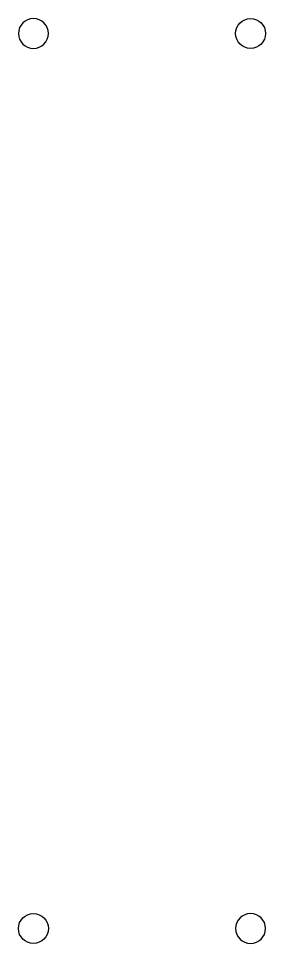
# Model space of a CAD drawing. Extents: x 294.2 to 319.8, y 6.3 to 101.9.
import ezdxf

# ---------------------------------------------------------------- set-up
doc = ezdxf.new("R2010")
doc.units = 0
doc.layers.add('OUTLINE', color=20, linetype='CONTINUOUS')

msp = doc.modelspace()

# ---------------------------------------------------------------- linework, layer by layer
at = {"layer": 'OUTLINE', "extrusion": (0, 0, -1)}
for centre in [(-295.78, 100.313), (-318.28, 7.813)]:
    msp.add_circle(centre, 1.55, dxfattribs=at)
at = {"layer": 'OUTLINE'}
for centre in [(318.28, 100.313), (295.78, 7.813)]:
    msp.add_circle(centre, 1.55, dxfattribs=at)

doc.saveas('drawing.dxf')
